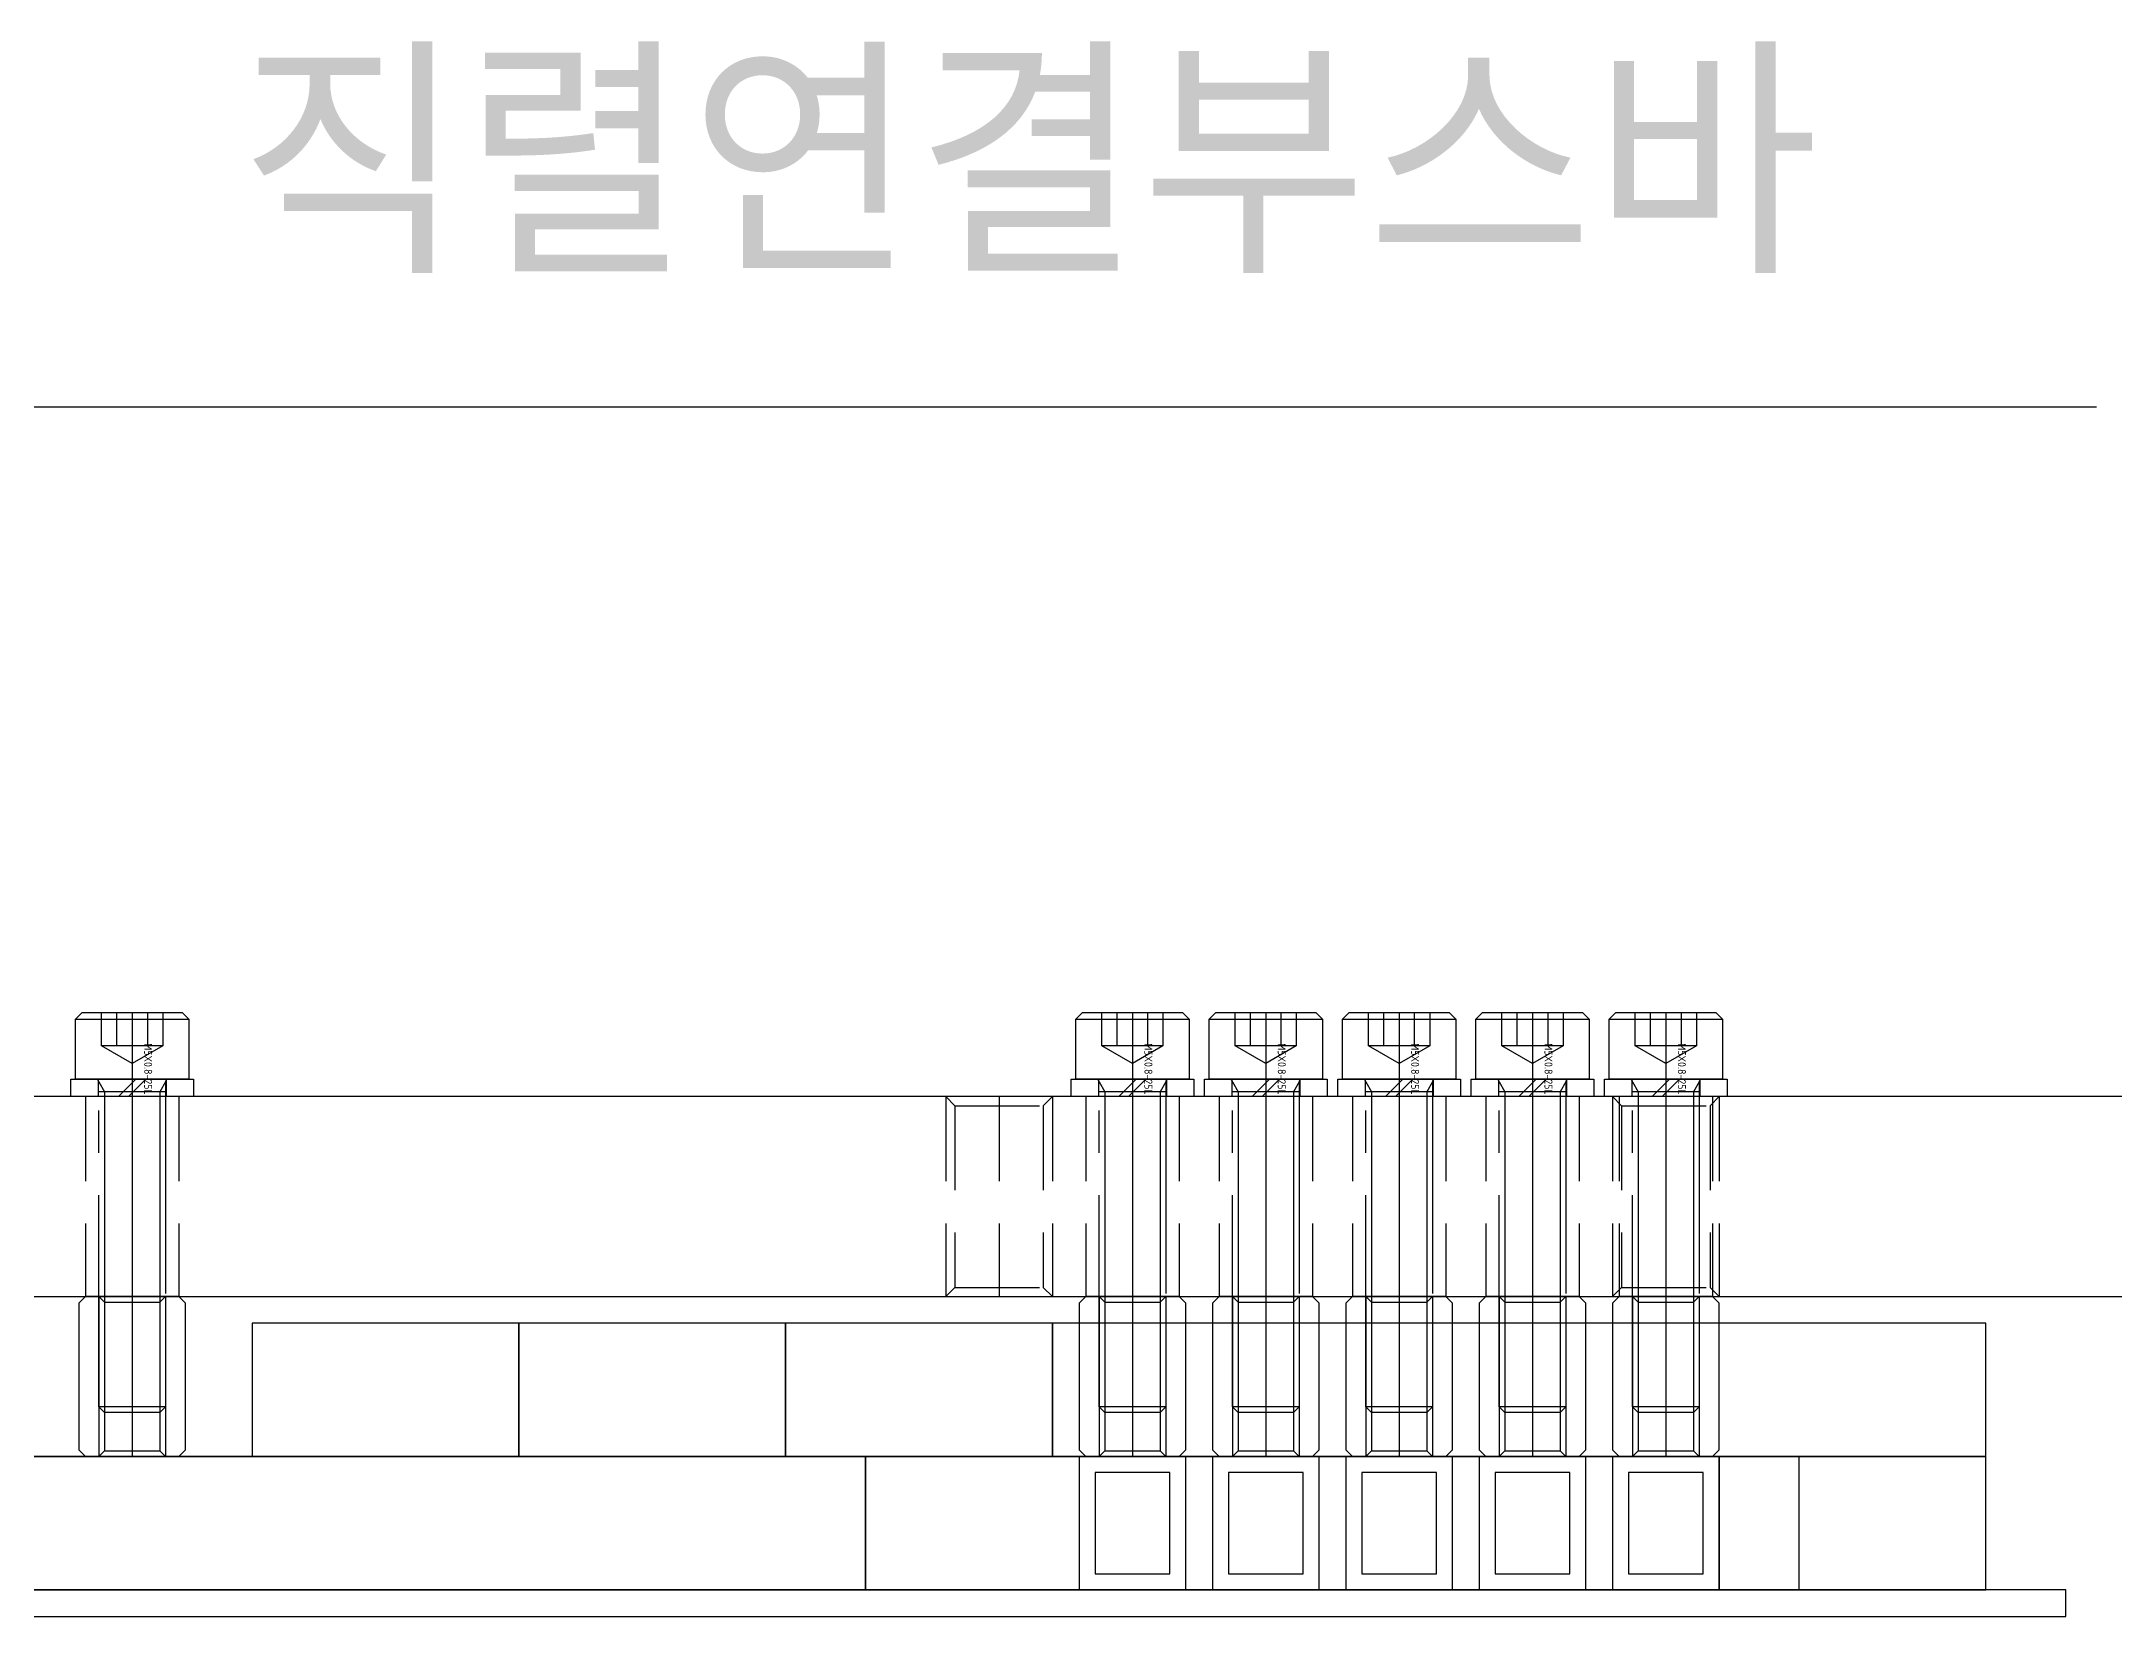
# Model space of a CAD drawing. Header units: millimetres. Extents: x 2584 to 14522, y 0 to 1456.
# Drawn here: x 5334.6 to 5490, y 352.1 to 470.3 of the extents above; entities that cross this region are included whole.
import ezdxf
from ezdxf.enums import TextEntityAlignment as Align

# ---------------------------------------------------------------- set-up
doc = ezdxf.new("R2010")
doc.units = ezdxf.units.MM
for name, pattern in [('CENTER', [50.8, 31.75, -6.35, 6.35, -6.35]), ('CENTER1', [10, 7, -1, 1, -1]), ('HIDDEN', [9.525, 6.35, -3.175]), ('PHANTOM2', [31.75, 15.875, -3.175, 3.175, -3.175, 3.175, -3.175])]:
    doc.linetypes.add(name, pattern=pattern)
doc.layers.add('CENTER', color=1, linetype='CENTER')
doc.layers.add('THIN', color=3, linetype='Continuous')
doc.styles.get("Standard").update_dxf_attribs({"font": 'ISOCP.SHX', "bigfont": 'WHGTXT.SHX'})
doc.dimstyles.new('PS-5', dxfattribs={"dimscale": 5, "dimtxt": 3.2, "dimasz": 2.5, "dimexe": 2, "dimexo": 2.5, "dimgap": 2, "dimtad": 1, "dimtoh": 1, "dimrnd": 0.05, "dimzin": 12, "dimdsep": 46, "dimtxsty": 'Standard', "dimcen": 0, "dimclrt": 2, "dimazin": 3, "dimtfac": 1, "dimtofl": 0, "dimtmove": 0, "dimatfit": 3, "dimfxl": 0, "dimtolj": 1, "dimtzin": 0, "dimarcsym": 0})

# ---------------------------------------------------------------- blocks, each defined once
blk = doc.blocks.new('A$C3062378F')
at = {"color": 6, "linetype": 'PHANTOM2'}
for p, q in [((-4.25, 0.8), (4.25, 0.8)), ((0, 1.3), (0, -28.7)), ((2.29, -1.2), (-2.29, -1.2)), ((-2.55, -3.7), (-2.55, -5)), ((2.5, -4.65), (-2.5, -4.65)), ((-1.02, -5), (0.28, -3.7)), ((-0.28, -5), (1.02, -3.7)), ((0, -3.7), (0, -5)), ((2.55, -3.7), (2.55, -5)), ((2.5, -28.27), (-2.5, -28.27))]:
    blk.add_line(p, q, dxfattribs=at)
for points in [[(-4.25, -3.7), (-4.25, 0.8), (-3.75, 1.3), (3.75, 1.3), (4.25, 0.8), (4.25, -3.7)], [(4.6, -3.7), (4.6, -5), (-4.6, -5), (-4.6, -3.7)]]:
    blk.add_lwpolyline(points, close=True, dxfattribs=at)
for points in [[(2.29, 1.3), (2.29, -1.2), (0, -2.52), (0, -2.52), (-2.29, -1.2), (-2.29, 1.3)], [(-1.14, -1.2), (-1.14, 1.3)], [(1.14, 1.3), (1.14, -1.2)], [(2.5, -3.9), (2.5, -28.27), (2.07, -28.7), (-2.07, -28.7), (-2.5, -28.27), (-2.5, -3.9)], [(-2.5, -3.9), (-2.07, -4.65), (-2.07, -28.7)], [(2.5, -3.9), (2.07, -4.65), (2.07, -28.7)]]:
    blk.add_lwpolyline(points, dxfattribs=at)
for points in [[(-2.7, -3.7, -0.414214), (-2.5, -3.9)], [(2.5, -3.9, -0.414214), (2.7, -3.7)]]:
    blk.add_lwpolyline(points, format="xyb", dxfattribs=at)
blk.add_text('M5X0.8-25L', height=0.6, rotation=270, dxfattribs=at).set_placement((1.2, -1), align=Align.MIDDLE_LEFT)
blk = doc.blocks.new('A$C7FF604D3')
at = {"color": 1, "linetype": 'CENTER1'}
for p, q in [((0, 2), (0, -17)), ((75, 2), (75, -17)), ((85, 2), (85, -17)), ((95, 2), (95, -17)), ((105, 2), (105, -17)), ((115, 2), (115, -17))]:
    blk.add_line(p, q, dxfattribs=at)
at = {"linetype": 'HIDDEN'}
for p, q in [((-3.5, 0), (-3.5, -15)), ((3.5, 0), (3.5, -15)), ((71.5, 0), (71.5, -15)), ((78.5, 0), (78.5, -15)), ((81.5, 0), (81.5, -15)), ((88.5, 0), (88.5, -15)), ((91.5, 0), (91.5, -15)), ((98.5, 0), (98.5, -15)), ((101.5, 0), (101.5, -15)), ((108.5, 0), (108.5, -15)), ((111.5, 0), (111.5, -15)), ((118.5, 0), (118.5, -15))]:
    blk.add_line(p, q, dxfattribs=at)
at = {"color": 250, "linetype": 'HIDDEN'}
for p, q in [((61, 0), (61, -15)), ((65, 0), (65, -15)), ((69, 0), (69, -15)), ((111, 0), (111, -15)), ((115, 0), (115, -15)), ((119, 0), (119, -15)), ((61.68, -0.68), (61.68, -14.32)), ((68.32, -0.68), (68.32, -14.32)), ((111.68, -0.68), (111.68, -14.32)), ((118.32, -0.68), (118.32, -14.32))]:
    blk.add_line(p, q, dxfattribs=at)
at = {"color": 2}
blk.add_lwpolyline([(-420, -15), (180, -15), (180, 0), (-420, 0)], close=True, dxfattribs=at)
at = {"color": 250, "linetype": 'HIDDEN'}
for points in [[(61, 0), (61.68, -0.68), (68.32, -0.68), (69, 0)], [(111, 0), (111.68, -0.68), (118.32, -0.68), (119, 0)], [(61, -15), (61.68, -14.32), (68.32, -14.32), (69, -15)], [(111, -15), (111.68, -14.32), (118.32, -14.32), (119, -15)]]:
    blk.add_lwpolyline(points, dxfattribs=at)
blk = doc.blocks.new('A$C00D83928')
for p, q in [((-2.07, 11.57), (-2.07, 0.43)), ((2.07, 11.57), (2.07, 0.43))]:
    blk.add_line(p, q)
at = {"color": 1}
blk.add_lwpolyline([(-3.5, 0), (3.5, 0), (4, 0.5), (4, 11.5), (3.5, 12), (-3.5, 12), (-4, 11.5), (-4, 0.5)], close=True, dxfattribs=at)
for points in [[(-2.5, 12), (-2.07, 11.57), (2.07, 11.57), (2.5, 12)], [(-2.5, 0), (-2.07, 0.43), (2.07, 0.43), (2.5, 0)]]:
    blk.add_lwpolyline(points)
at = {"layer": 'CENTER'}
blk.add_line((0, 12), (0, 0), dxfattribs=at)
at = {"layer": 'THIN'}
for p, q in [((-2.5, 12), (-2.5, 0)), ((2.5, 12), (2.5, 0))]:
    blk.add_line(p, q, dxfattribs=at)
blk = doc.blocks.new('A$C0ED84AFE')
at = {"color": 1}
for p, q in [((-71, -12), (71, -12)), ((71, -22), (-71, -22))]:
    blk.add_line(p, q, dxfattribs=at)
for points in [[(79, -12), (71, -12), (71, -22), (79, -22)], [(89, -12), (81, -12), (81, -22), (89, -22)], [(99, -12), (91, -12), (91, -22), (99, -22)], [(109, -12), (101, -12), (101, -22), (109, -22)], [(119, -12), (111, -12), (111, -22), (119, -22)], [(77.8, -13.2), (72.2, -13.2), (72.2, -20.8), (77.8, -20.8)], [(87.8, -13.2), (82.2, -13.2), (82.2, -20.8), (87.8, -20.8)], [(97.8, -13.2), (92.2, -13.2), (92.2, -20.8), (97.8, -20.8)], [(107.8, -13.2), (102.2, -13.2), (102.2, -20.8), (107.8, -20.8)], [(117.8, -13.2), (112.2, -13.2), (112.2, -20.8), (117.8, -20.8)]]:
    blk.add_lwpolyline(points, close=True, dxfattribs=at)
for p in [(0, -12), (75, -12), (85, -12), (95, -12), (105, -12), (115, -12)]:
    blk.add_blockref('A$C00D83928', p)

msp = doc.modelspace()

# ---------------------------------------------------------------- linework, layer by layer
at = {"color": 252, "elevation": 0}
for points in [[(5350.38, 364.127), (5370.38, 364.127), (5370.38, 374.127), (5350.38, 374.127)], [(5370.38, 364.127), (5390.38, 364.127), (5390.38, 374.127), (5370.38, 374.127)], [(5390.38, 364.127), (5410.38, 364.127), (5410.38, 374.127), (5390.38, 374.127)], [(5410.38, 364.127), (5480.38, 364.127), (5480.38, 374.127), (5410.38, 374.127)], [(5326.38, 354.127), (5396.38, 354.127), (5396.38, 364.127), (5326.38, 364.127)], [(5396.38, 354.127), (5466.38, 354.127), (5466.38, 364.127), (5396.38, 364.127)], [(5460.38, 354.127), (5480.38, 354.127), (5480.38, 364.127), (5460.38, 364.127)]]:
    msp.add_lwpolyline(points, close=True, dxfattribs=at)
at = {"color": 2, "elevation": 0}
msp.add_lwpolyline([(4956.38, 354.127), (4956.38, 352.127), (5486.38, 352.127), (5486.38, 354.127)], close=True, dxfattribs=at)

# ---------------------------------------------------------------- block references
for name, p in [('A$C0ED84AFE', (5341.38, 376.127, 0)), ('A$C3062378F', (5341.38, 396.127, 0)), ('A$C3062378F', (5416.38, 396.127, 0)), ('A$C3062378F', (5426.38, 396.127, 0)), ('A$C3062378F', (5436.38, 396.127, 0)), ('A$C3062378F', (5446.38, 396.127, 0)), ('A$C3062378F', (5456.38, 396.127, 0)), ('A$C7FF604D3', (5341.38, 391.127, 0))]:
    msp.add_blockref(name, p)

# ---------------------------------------------------------------- texts
at = {"color": 2, "insert": (5349.333, 452.857, 0), "char_height": 16, "attachment_point": 7}
msp.add_mtext('직렬연결부스바', dxfattribs=at)

# ---------------------------------------------------------------- leaders
at = {"annotation_type": 0, "has_hookline": 1, "hookline_direction": 0, "text_width": 139.333}
msp.add_leader([(5263.88, 442.857, 0), (5339.333, 442.857, 0)], dimstyle='PS-5', override={"dimgap": 2, "dimtad": 1}, dxfattribs=at)

doc.saveas('drawing.dxf')
